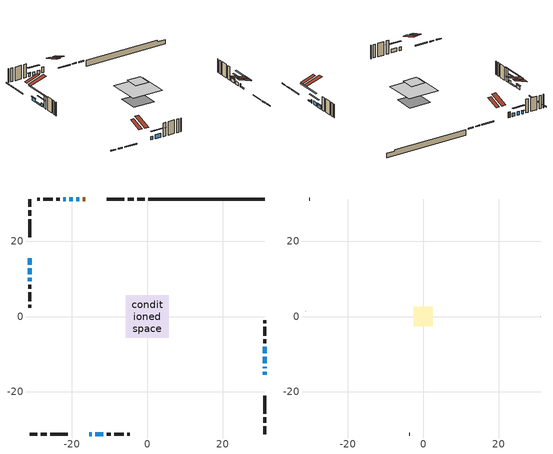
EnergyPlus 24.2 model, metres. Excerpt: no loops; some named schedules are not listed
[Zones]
conditioned space
 floor outside (Floor1 construction): -0.65,-0.65 -0.65,0.65 0.65,0.65 0.65,-0.65 z0.92
 floor adiabatic (AdiabaticFloorConstruction): -5.67,-5.67 -5.67,5.67 5.67,5.67 5.67,-5.67 z3.36
 floor foundation (Slab1 construction): -4.02,-3.7 -4.02,3.7 4.02,3.7 4.02,-3.7 z-1.14
 wall outside (RimJoist1 construction): -0.65,31.17 -2.66,31.17 / -31.17,-31.17 -29.16,-31.17 / -31.17,31.17 -31.17,29.16 / 31.17,-31.17 31.17,-29.16 z0.92:1.22
 wall outside (RimJoist2 construction): -3.59,31.17 -5.14,31.17 / -28.23,-31.17 -26.68,-31.17 / -31.17,28.23 -31.17,26.68 / 31.17,-28.23 31.17,-26.68 z0.92:1.22
 wall outside (RimJoist3 construction): -6.07,31.17 -10.73,31.17 / -25.75,-31.17 -21.09,-31.17 / -31.17,25.75 -31.17,21.09 / 31.17,-25.75 31.17,-21.09 z0.92:1.22
 wall outside (AdiabaticWallConstruction 1): -16.38,31.17 -17.12,31.17 z0.92:2.95
 wall outside (AdiabaticWallConstruction): -15.43,-31.17 -14.7,-31.17 / -31.17,15.43 -31.17,13.7 / 31.17,-13.69 31.17,-13.35 / -18.04,31.17 -18.9,31.17 / 31.17,-12.42 31.17,-10.69 / -19.82,31.17 -20.69,31.17 / -31.17,10.22 -31.17,9.35 / 31.17,-9.77 31.17,-8.04 z0.92:2.14; 31.17,-15.43 31.17,-14.62 / -31.17,12.78 -31.17,11.15 z0.92:1.43; -21.62,31.17 -22.25,31.17 z0.92:1.94; -13.77,-31.17 -11.61,-31.17 z0.92:2.32
 wall outside (Wall1 construction): -23.18,31.17 -24.2,31.17 / -10.68,-31.17 -9.66,-31.17 / -31.17,8.43 -31.17,7.4 / 31.17,-7.11 31.17,-6.09 z0.92:5.8
 wall outside (Wall2 construction): -25.13,31.17 -27.63,31.17 / -8.73,-31.17 -6.24,-31.17 / -31.17,6.47 -31.17,3.98 / 31.17,-5.16 31.17,-2.66 z0.92:5.8
 wall outside (Wall3 construction): -28.56,31.17 -29.23,31.17 / -5.31,-31.17 -4.64,-31.17 / -31.17,3.05 -31.17,2.38 / 31.17,-1.73 31.17,-1.06 z0.92:5.8
 wall foundation (FoundationWall1 construction): 0.28,31.17,-1.14 0.28,31.17,0.92 28.08,31.17,0.92 28.08,31.17,0.38 31.17,31.17,0.38 31.17,31.17,-1.14
 window (WindowConstruction 7): -15.43,-31.17 -14.7,-31.17 z0.92:2.14
 window (WindowConstruction 6): -31.17,15.43 -31.17,13.7 z0.92:2.14
 window (WindowConstruction 9): 31.17,-15.43 31.17,-14.62 z0.92:1.43
 window (WindowConstruction 10): -31.17,12.77 -31.17,11.15 z0.92:1.43
 window (WindowConstruction 11): 31.17,-13.69 31.17,-13.35 z0.92:2.14
 window (WindowConstruction 8): -18.04,31.17 -18.9,31.17 z0.92:2.14
 window (WindowConstruction): 31.17,-12.42 31.17,-10.7 z0.92:2.14
 window (WindowConstruction 1): -19.83,31.17 -20.69,31.17 z0.92:2.14
 window (WindowConstruction 2): -21.62,31.17 -22.25,31.17 z0.92:1.93
 window (WindowConstruction 3): -13.77,-31.17 -11.61,-31.17 z0.92:2.32
 window (WindowConstruction 4): -31.17,10.22 -31.17,9.36 z0.92:2.14
 window (WindowConstruction 5): 31.17,-9.77 31.17,-8.04 z0.92:2.14
 door (Door): -16.38,31.17 -17.11,31.17 z0.92:2.95
 ceiling adiabatic (AdiabaticFloorConstruction): 5.67,-5.67 5.67,5.67 -5.67,5.67 -5.67,-5.67 z3.36
 roof outside (Roof2 construction): -15.46,31.17,5.8 -15.46,25.25,7.77 -13.89,25.25,7.77 -13.89,31.17,5.8; -16.36,-31.17,5.8 -16.36,-25.25,7.77 -17.92,-25.25,7.77 -17.92,-31.17,5.8; -31.17,16.36,5.8 -25.25,16.36,7.77 -25.25,17.92,7.77 -31.17,17.92,5.8; 31.17,-16.36,5.8 25.25,-16.36,7.77 25.25,-17.92,7.77 31.17,-17.92,5.8
attic - vented
 floor to conditioned space (Floor2 construction Reversed): -2.55,-2.55 -2.55,2.55 2.55,2.55 2.55,-2.55 z5.8
 wall outside (Wall4 construction): -30.16,31.17 -30.24,31.17 / -3.71,-31.17 -3.62,-31.17 / -31.17,1.45 -31.17,1.36 / 31.17,-0.13 31.17,-0.05 z0.92:5.8
 roof outside (Roof1 construction): -12.97,31.17,5.8 -12.97,26.21,7.45 -11.66,26.21,7.45 -11.66,31.17,5.8; -18.85,-31.17,5.8 -18.85,-26.21,7.45 -20.16,-26.21,7.45 -20.16,-31.17,5.8; -31.17,18.85,5.8 -26.21,18.85,7.45 -26.21,20.16,7.45 -31.17,20.16,5.8; 31.17,-18.85,5.8 26.21,-18.85,7.45 26.21,-20.16,7.45 31.17,-20.16,5.8
shading: -31.17,13.5 -31.17,15.63 -31.58,15.63 -31.58,13.5 z2.34; 31.17,-10.38 31.17,-19.67 31.58,-19.67 31.58,-10.38 z5.67; -31.17,6.91 -31.17,17.01 -31.58,17.01 -31.58,6.91 z5.67; 31.17,-8.87 31.17,-14.25 31.58,-14.25 31.58,-8.87 z3.97; -22.52,31.17 -18,31.17 -18,31.58 -22.52,31.58 z3.97; -22.45,31.17 -21.42,31.17 -21.42,31.58 -22.45,31.58 z2.14; -9.78,-31.17 -15.6,-31.17 -15.6,-31.58 -9.78,-31.58 z4.14; -31.17,7.53 -31.17,12.05 -31.58,12.05 -31.58,7.53 z3.97; 31.17,-7.84 31.17,-9.97 31.58,-9.97 31.58,-7.84 z2.34
[Building]
Building 1: Terrain=Suburbs
[Site:Location]
Ottawa Intl AP_ON: Latitude {deg}=45.32; Longitude {deg}=-75.67; Time Zone {hr}=-5; Elevation {m}=115; Keep Site Location Information=Yes
[Site:GroundTemperature:Shallow]
1.18808, -1.19398, -1.38475, -0.254337, 4.28362, 8.80044, 12.7163, 15.1969, 15.4076, 13.3901, 9.57408, 5.19582
[Site:WaterMainsTemperature]
Calculation Method=Schedule; Temperature Schedule=mains temperature schedule
[Material] Roughness=Rough; Thermal Absorptance=0.9
Name | Thickness {m} | Conductivity {W/m-K} | Density {kg/m3} | Specific Heat {J/kg-K} | Solar Absorptance | Visible Absorptance
asphalt or fiberglass shingles | 0.00635 | 0.162714 | 1121.4 | 1465.45 | 0.4 | 0.4
ceiling loosefill ins | 0.0846667 | 0.0480833 | 16.02 | 1046.75 | 0.7 | 0.7
ceiling stud and cavity | 0.1397 | 0.100682 | 65.682 | 1177.47 | 0.7 | 0.7
concrete 4.0 in. | 0.1016 | 1.803125 | 2242.8 | 837.4 | 0.7 | 0.7
concrete 8.0 in. | 0.2032 | 1.803125 | 2242.8 | 837.4 | 0.7 | 0.7
door material | 0.04445 | 0.053851 | 512.64 | 1214.23 | 0.7 | 0.7
exterior vertical ins | 0.00497736 | 0.029427 | 32.04 | 1214.23 | 0.7 | 0.7
floor covering | 0.0127 | 0.0433444 | 54.468 | 1339.84 | 0.6 | 0.6
floor rigid ins; wall rigid ins | 0.512978 | 0.029427 | 32.04 | 1214.23 | 0.7 | 0.7
floor stud and cavity | 0.1397 | 0.0842048 | 92.3553 | 1139.71 | 0.7 | 0.7
floor stud and cavity 1 | 0.1397 | 1.75129 | 37.0049 | 1207.88 | 0.7 | 0.7
furniture material conditioned space 1 | 0.1524 | 0.115458 | 640.8 | 1214.23 | 0.6 | 0.6
gypsum board | 0.0127 | 0.160291 | 801 | 837.4 | 0.6 | 0.6
gypsum board 1 | 0.0127 | 0.160291 | 801 | 837.4 | 0.7 | 0.7
osb sheathing 0.5 in. | 0.0127 | 0.115458 | 512.64 | 1214.23 | 0.7 | 0.7
osb sheathing 0.75 in. | 0.01905 | 0.115458 | 512.64 | 1214.23 | 0.7 | 0.7
osb sheathing 2.0 in. | 0.0508 | 0.115458 | 512.64 | 1214.23 | 0.7 | 0.7
rim joist rigid ins; roof rigid ins | 0.051816 | 0.029427 | 32.04 | 1214.23 | 0.7 | 0.7
rim joist stud and cavity | 0.0508 | 0.0510096 | 125.044 | 1163.47 | 0.6 | 0.6
rim joist stud and cavity 1 | 0.0508 | 0.149034 | 125.044 | 1163.47 | 0.6 | 0.6
rim joist stud and cavity 2 | 0.0508 | 0.476231 | 125.044 | 1163.47 | 0.6 | 0.6
roof stud and cavity | 0.2032 | 2.82957 | 78.34581 | 1123.46 | 0.7 | 0.7
slab rigid ins | 0.00176226 | 0.029427 | 32.04 | 1214.23 | 0.7 | 0.7
wall stud and cavity | 0.1397 | 0.108238 | 139.0536 | 1170.24 | 0.7 | 0.7
wall stud and cavity 1 | 0.1397 | 0.128173 | 139.0536 | 1170.24 | 0.7 | 0.7
wall stud and cavity 2 | 0.1397 | 0.13493 | 139.0536 | 1170.24 | 0.7 | 0.7
wall stud and cavity 3 | 0.0889 | 6.1454 | 50.32683 | 1063.81 | 0.6 | 0.6
wall stud and cavity 4 | 0.0889 | 0.380278 | 52.3479 | 1209.89 | 0.7 | 0.7
wall stud and cavity 5 | 0.0889 | 0.391764 | 83.0341 | 1211.67 | 0.7 | 0.7
wood siding | 0.0254 | 0.102417 | 544.68 | 1172.36 | 0.4 | 0.4
wood siding 1 | 0.00254 | 0.102417 | 544.68 | 1172.36 | 0.4 | 0.4
wood siding 2; wood siding 3; wood siding 4 | 0.0254 | 0.102417 | 544.68 | 1172.36 | 0.7 | 0.7
[WindowMaterial:SimpleGlazingSystem]
Name | U-Factor {W/m2-K} | Solar Heat Gain Coefficient
WindowMaterial | 2.94007 | 0.65
WindowMaterial 1 | 2.97073 | 0.62
WindowMaterial 2 | 2.89237 | 0.69
WindowMaterial 3 | 2.906 | 0.68
WindowMaterial 4 | 2.96562 | 0.63
WindowMaterial 5 | 2.96164 | 0.63
WindowMaterial 6 | 3.00026 | 0.58
WindowMaterial 7 | 2.64254 | 0.4
[Construction]
AdiabaticFloorConstruction: floor stud and cavity 1, floor rigid ins, osb sheathing 0.75 in., floor covering
AdiabaticWallConstruction: wood siding 3, wall rigid ins, wall stud and cavity 4, gypsum board
AdiabaticWallConstruction 1: wood siding 4, wall rigid ins, wall stud and cavity 4, gypsum board
Door: door material
Floor1 construction: floor stud and cavity, osb sheathing 0.75 in., floor covering
Floor2 construction Reversed: gypsum board, ceiling stud and cavity, ceiling loosefill ins
FoundationWall1 construction: concrete 8.0 in., gypsum board 1
furniture construction conditioned space 1: furniture material conditioned space 1
PartitionWallConstruction: gypsum board, wall stud and cavity 5, gypsum board
RimJoist1 construction: wood siding 2, osb sheathing 2.0 in., rim joist stud and cavity
RimJoist2 construction: wood siding 2, rim joist rigid ins, osb sheathing 2.0 in., rim joist stud and cavity 1
RimJoist3 construction: wood siding 2, rim joist rigid ins, osb sheathing 2.0 in., rim joist stud and cavity 2
Roof1 construction: asphalt or fiberglass shingles
Roof2 construction: asphalt or fiberglass shingles, roof rigid ins, osb sheathing 0.75 in., roof stud and cavity, gypsum board
Slab1 construction: slab rigid ins, concrete 4.0 in.
Wall1 construction: wood siding, osb sheathing 0.5 in., wall stud and cavity, gypsum board
Wall2 construction: wood siding, osb sheathing 0.5 in., wall stud and cavity 1, gypsum board
Wall3 construction: wood siding, osb sheathing 0.5 in., wall stud and cavity 2, gypsum board
Wall4 construction: wood siding 1, wall stud and cavity 3
WindowConstruction; WindowConstruction 1; WindowConstruction 4: WindowMaterial
WindowConstruction 10; WindowConstruction 9: WindowMaterial 6
WindowConstruction 11: WindowMaterial 7
WindowConstruction 2: WindowMaterial 1
WindowConstruction 3: WindowMaterial 2
WindowConstruction 5; WindowConstruction 6: WindowMaterial 3
WindowConstruction 7: WindowMaterial 4
WindowConstruction 8: WindowMaterial 5
[Zone] Multiplier=1; Part of Total Floor Area=Yes
Name | Volume {m3}
attic - vented | 6.98729
conditioned space | 429.3
[Space]
Name | Zone | Volume {m3}
attic - vented 1 | attic - vented | 6.98729
conditioned space 1 | conditioned space | 429.3
[ZoneInfiltration:EffectiveLeakageArea]
infil attic - vented 1: Zone or Space=attic - vented 1; Schedule=Always On Discrete; Effective Air Leakage Area {cm2}=1094.74; Stack Coefficient=0.000454244; Wind Coefficient=1.44001e-05
[ZoneMixing]
whole house fan mix: Zone or Space=attic - vented; Schedule=Always On Continuous; Design Flow Rate Calculation Method=Flow/Zone; Design Flow Rate {m3/s}=0; Source Zone or Space=conditioned space
[SurfaceProperty:ExposedFoundationPerimeter]
Slab1: Exposed Perimeter Calculation Method=TotalExposedPerimeter; Total Exposed Perimeter {m}=30.888
[InternalMass] Zone or ZoneList=conditioned space; Space or SpaceList=conditioned space 1
Name | Construction | Surface Area {m2}
furniture mass conditioned space 1 | furniture construction conditioned space 1 | 75.8801
partition wall mass | PartitionWallConstruction | 189.7
[Lights]
interior lighting: Zone or ZoneList or Space or SpaceList=conditioned space 1; Schedule=interior lighting schedule; Design Level Calculation Method=LightingLevel; Lighting Level {W}=343.2; Return Air Fraction=0; Fraction Radiant=0.6; Fraction Visible=0.2; Fraction Replaceable=1
[People]
occupants: Zone or ZoneList or Space or SpaceList=conditioned space 1; Number of People Schedule=occupants schedule; Number of People Calculation Method=People; Number of People=3; Fraction Radiant=0.314171; Sensible Heat Fraction=0.56303; Activity Level Schedule=occupants activity schedule; Carbon Dioxide Generation Rate {m3/s-W}=0; Enable ASHRAE 55 Comfort Warnings=No; Mean Radiant Temperature Calculation Type=EnclosureAveraged
[ElectricEquipment] Zone or ZoneList or Space or SpaceList=conditioned space 1; Design Level Calculation Method=EquipmentLevel
Name | Schedule | Design Level {W} | Fraction Latent | Fraction Radiant | Fraction Lost
clothes dryer | clothes dryer schedule | 140.772 | 0.015 | 0.081 | 0.85
clothes washer | clothes washer schedule | 32.1985 | 0.03 | 0.162 | 0.7
cooking range | cooking range schedule | 215.147 | 0.08 | 0.432 | 0.2
dishwasher | dishwasher schedule | 66.8632 | 0.3 | 0.18 | 0.4
fridge | fridge schedule | 72.9452 | 0 | 0.6 | 0
mech vent house fan | mech vent house fan schedule | 0 | 0 | 0 | 1
mech vent house fan cfis | mech vent house fan cfis schedule | 0 | 0 | 0 | 0
misc plug loads | misc plug loads schedule | 494.7 | 0.045 | 0.513 | 0.1
whole house fan | Always On Discrete | 0 | 0 | 0 | 1
[OtherEquipment] Zone or ZoneList or Space or SpaceList=conditioned space 1; Design Level Calculation Method=EquipmentLevel
Name | Fuel Type | Schedule | Design Level {W} | Fraction Latent | Fraction Radiant | Fraction Lost
clothes dryer 1 | Electricity | clothes dryer schedule | 0 | 0.015 | 0.081 | 0.85
cooking range 1 | Electricity | cooking range schedule | 0 | 0.08 | 0.432 | 0.2
general water use latent | None | general water use schedule | 62.594 | 1 | 0 | 0
general water use sensible | None | general water use schedule | -61.6891 | 0 | 0.6 | 0
mech vent house fan latent load | None | Always On Discrete | 0 | 1 | 0 | 0
mech vent house fan sensible load | None | Always On Discrete | 0 | 0 | 0 | 0
water heater energy adjustment1 | NaturalGas | Always On Discrete | 0.01 | 0 | 0 | 1
[ZoneInfiltration:DesignFlowRate] Zone or ZoneList or Space or SpaceList=conditioned space 1; Schedule=Always On Discrete; Design Flow Rate Calculation Method=Flow/Zone; Design Flow Rate {m3/s}=0
infil flow; natural vent flow; whole house fan flow
[AvailabilityManager:Scheduled]
central ac and furnace airloop Availability Manager: Schedule=Always On Discrete
[Foundation:Kiva]
Foundation Kiva 1: Initial Indoor Air Temperature {C}=18; Wall Height Above Grade {m}=0.919978; Wall Depth Below Slab {m}=0.2032; Custom Block Material Name 1=exterior vertical ins; Custom Block Depth 1 {m}=2.05999; Custom Block X Position 1 {m}=0.2159; Custom Block Z Position 1 {m}=0
[Foundation:Kiva:Settings]
Soil Conductivity {W/m-K}=0.849921; Soil Density {kg/m3}=1842.3; Soil Specific Heat {J/kg-K}=418.7; Ground Solar Absorptivity=0.9; Ground Thermal Absorptivity=0.9; Ground Surface Roughness {m}=0.03; Far-Field Width {m}=40; Deep-Ground Boundary Condition=ZeroFlux; Deep-Ground Depth {m}=40; Minimum Cell Dimension {m}=0.2; Maximum Cell Growth Coefficient=3; Simulation Timestep=Timestep
[Exterior:Lights]
exterior lighting: Schedule=exterior lighting schedule; Design Level {W}=75.6
[EnergyManagementSystem:GlobalVariable]
central_ac_and_furnace_airloop_Fan_RTF
infil_program_Qfan
infil_program_Qinf
natural_vent_program_Qnv
natural_vent_program_Qwhf
[EnergyManagementSystem:Sensor]
Name | Output:Variable or Output:Meter Index Key | Output:Variable or Output:Meter
airflow_gain | infil flow | Infiltration Sensible Heat Gain Energy
airflow_gain_1 | natural vent flow | Infiltration Sensible Heat Gain Energy
airflow_gain_2 | whole house fan flow | Infiltration Sensible Heat Gain Energy
airflow_loss | infil flow | Infiltration Sensible Heat Loss Energy
airflow_loss_1 | natural vent flow | Infiltration Sensible Heat Loss Energy
airflow_loss_2 | whole house fan flow | Infiltration Sensible Heat Loss Energy
clg_load_cond |  | Cooling:EnergyTransfer:Zone:CONDITIONED SPACE
clg_sp_s; clg_sp_s_1 | cooling setpoint | Schedule Value
clothes_dryer_exhaust_0_sch_s | clothes dryer exhaust 0 schedule | Schedule Value
cool_season | cooling season schedule | Schedule Value
htg_load_cond |  | Heating:EnergyTransfer:Zone:CONDITIONED SPACE
htg_sp_s; htg_sp_s_1 | heating setpoint | Schedule Value
ig_ee_conv | clothes dryer | Electric Equipment Convective Heating Energy
ig_ee_conv_2 | cooking range | Electric Equipment Convective Heating Energy
ig_ee_conv_4 | fridge | Electric Equipment Convective Heating Energy
ig_ee_conv_5 | misc plug loads | Electric Equipment Convective Heating Energy
ig_ee_conv_6 | whole house fan | Electric Equipment Convective Heating Energy
ig_ee_rad | clothes dryer | Electric Equipment Radiant Heating Energy
ig_ee_rad_2 | cooking range | Electric Equipment Radiant Heating Energy
ig_ee_rad_4 | fridge | Electric Equipment Radiant Heating Energy
ig_ee_rad_5 | misc plug loads | Electric Equipment Radiant Heating Energy
ig_ee_rad_6 | whole house fan | Electric Equipment Radiant Heating Energy
ig_lgt_conv | interior lighting | Lights Convective Heating Energy
ig_lgt_rad | interior lighting | Lights Radiant Heating Energy
ig_lgt_vis | interior lighting | Lights Visible Radiation Heating Energy
ig_oe_conv | clothes dryer 1 | Other Equipment Convective Heating Energy
ig_oe_conv_1 | cooking range 1 | Other Equipment Convective Heating Energy
ig_oe_conv_2 | general water use latent | Other Equipment Convective Heating Energy
ig_oe_conv_3 | general water use sensible | Other Equipment Convective Heating Energy
ig_oe_conv_4 | water heater energy adjustment1 | Other Equipment Convective Heating Energy
ig_oe_rad | clothes dryer 1 | Other Equipment Radiant Heating Energy
ig_oe_rad_1 | cooking range 1 | Other Equipment Radiant Heating Energy
ig_oe_rad_2 | general water use latent | Other Equipment Radiant Heating Energy
ig_oe_rad_3 | general water use sensible | Other Equipment Radiant Heating Energy
ig_oe_rad_4 | water heater energy adjustment1 | Other Equipment Radiant Heating Energy
ig_ppl_conv | occupants | People Convective Heating Energy
ig_ppl_rad | occupants | People Radiant Heating Energy
im_conv | furniture mass conditioned space 1 | Surface Inside Face Convection Heat Gain Energy
im_conv_1 | partition wall mass | Surface Inside Face Convection Heat Gain Energy
im_ig | furniture mass conditioned space 1 | Surface Inside Face Internal Gains Radiation Heat Gain Energy
im_ig_1 | partition wall mass | Surface Inside Face Internal Gains Radiation Heat Gain Energy
im_lgt | furniture mass conditioned space 1 | Surface Inside Face Lights Radiation Heat Gain Energy
im_lgt_1 | partition wall mass | Surface Inside Face Lights Radiation Heat Gain Energy
im_sol | furniture mass conditioned space 1 | Surface Inside Face Solar Radiation Heat Gain Energy
im_sol_1 | partition wall mass | Surface Inside Face Solar Radiation Heat Gain Energy
im_surf | furniture mass conditioned space 1 | Surface Inside Face Net Surface Thermal Radiation Heat Gain Energy
im_surf_1 | partition wall mass | Surface Inside Face Net Surface Thermal Radiation Heat Gain Energy
mv_conv | mech vent house fan | Electric Equipment Convective Heating Energy
mv_conv_1 | mech vent house fan cfis | Electric Equipment Convective Heating Energy
mv_conv_2 | mech vent house fan latent load | Other Equipment Convective Heating Energy
mv_conv_3 | mech vent house fan sensible load | Other Equipment Convective Heating Energy
mv_rad | mech vent house fan | Electric Equipment Radiant Heating Energy
mv_rad_1 | mech vent house fan cfis | Electric Equipment Radiant Heating Energy
mv_rad_2 | mech vent house fan latent load | Other Equipment Radiant Heating Energy
mv_rad_3 | mech vent house fan sensible load | Other Equipment Radiant Heating Energy
natural_vent_s | natural vent schedule | Schedule Value
out_pb_s |  | Site Outdoor Air Barometric Pressure
out_wt_s |  | Site Outdoor Air Humidity Ratio
site_vw_s |  | Site Wind Speed
ss_back_out | Window1 | Surface Window Shortwave from Zone Back Out Window Heat Transfer Rate
ss_back_out_1 | Window10 | Surface Window Shortwave from Zone Back Out Window Heat Transfer Rate
ss_back_out_10 | Window8 | Surface Window Shortwave from Zone Back Out Window Heat Transfer Rate
ss_back_out_11 | Window9 | Surface Window Shortwave from Zone Back Out Window Heat Transfer Rate
ss_back_out_2 | Window11 | Surface Window Shortwave from Zone Back Out Window Heat Transfer Rate
ss_back_out_3 | Window12 | Surface Window Shortwave from Zone Back Out Window Heat Transfer Rate
ss_back_out_4 | Window14 | Surface Window Shortwave from Zone Back Out Window Heat Transfer Rate
ss_back_out_5 | Window2 | Surface Window Shortwave from Zone Back Out Window Heat Transfer Rate
ss_back_out_6 | Window3 | Surface Window Shortwave from Zone Back Out Window Heat Transfer Rate
ss_back_out_7 | Window5 | Surface Window Shortwave from Zone Back Out Window Heat Transfer Rate
ss_back_out_8 | Window6 | Surface Window Shortwave from Zone Back Out Window Heat Transfer Rate
ss_back_out_9 | Window7 | Surface Window Shortwave from Zone Back Out Window Heat Transfer Rate
ss_conv | Door1 | Surface Inside Face Convection Heat Gain Energy
ss_conv_1 | Window1 | Surface Inside Face Convection Heat Gain Energy
ss_conv_10 | Window7 | Surface Inside Face Convection Heat Gain Energy
ss_conv_11 | Window8 | Surface Inside Face Convection Heat Gain Energy
ss_conv_12 | Window9 | Surface Inside Face Convection Heat Gain Energy
ss_conv_2 | Window10 | Surface Inside Face Convection Heat Gain Energy
ss_conv_3 | Window11 | Surface Inside Face Convection Heat Gain Energy
ss_conv_4 | Window12 | Surface Inside Face Convection Heat Gain Energy
ss_conv_5 | Window14 | Surface Inside Face Convection Heat Gain Energy
ss_conv_6 | Window2 | Surface Inside Face Convection Heat Gain Energy
ss_conv_7 | Window3 | Surface Inside Face Convection Heat Gain Energy
ss_conv_8 | Window5 | Surface Inside Face Convection Heat Gain Energy
ss_conv_9 | Window6 | Surface Inside Face Convection Heat Gain Energy
ss_ig | Door1 | Surface Inside Face Internal Gains Radiation Heat Gain Energy
ss_ig_1 | Window1 | Surface Inside Face Internal Gains Radiation Heat Gain Energy
ss_ig_10 | Window7 | Surface Inside Face Internal Gains Radiation Heat Gain Energy
ss_ig_11 | Window8 | Surface Inside Face Internal Gains Radiation Heat Gain Energy
ss_ig_12 | Window9 | Surface Inside Face Internal Gains Radiation Heat Gain Energy
ss_ig_2 | Window10 | Surface Inside Face Internal Gains Radiation Heat Gain Energy
ss_ig_3 | Window11 | Surface Inside Face Internal Gains Radiation Heat Gain Energy
ss_ig_4 | Window12 | Surface Inside Face Internal Gains Radiation Heat Gain Energy
ss_ig_5 | Window14 | Surface Inside Face Internal Gains Radiation Heat Gain Energy
ss_ig_6 | Window2 | Surface Inside Face Internal Gains Radiation Heat Gain Energy
ss_ig_7 | Window3 | Surface Inside Face Internal Gains Radiation Heat Gain Energy
ss_ig_8 | Window5 | Surface Inside Face Internal Gains Radiation Heat Gain Energy
ss_ig_9 | Window6 | Surface Inside Face Internal Gains Radiation Heat Gain Energy
ss_lgt | Door1 | Surface Inside Face Lights Radiation Heat Gain Energy
ss_sol | Door1 | Surface Inside Face Solar Radiation Heat Gain Energy
ss_surf | Door1 | Surface Inside Face Net Surface Thermal Radiation Heat Gain Energy
ss_surf_1 | Window1 | Surface Inside Face Net Surface Thermal Radiation Heat Gain Energy
ss_surf_10 | Window7 | Surface Inside Face Net Surface Thermal Radiation Heat Gain Energy
ss_surf_11 | Window8 | Surface Inside Face Net Surface Thermal Radiation Heat Gain Energy
ss_surf_12 | Window9 | Surface Inside Face Net Surface Thermal Radiation Heat Gain Energy
ss_surf_2 | Window10 | Surface Inside Face Net Surface Thermal Radiation Heat Gain Energy
ss_surf_3 | Window11 | Surface Inside Face Net Surface Thermal Radiation Heat Gain Energy
ss_surf_4 | Window12 | Surface Inside Face Net Surface Thermal Radiation Heat Gain Energy
ss_surf_5 | Window14 | Surface Inside Face Net Surface Thermal Radiation Heat Gain Energy
ss_surf_6 | Window2 | Surface Inside Face Net Surface Thermal Radiation Heat Gain Energy
ss_surf_7 | Window3 | Surface Inside Face Net Surface Thermal Radiation Heat Gain Energy
ss_surf_8 | Window5 | Surface Inside Face Net Surface Thermal Radiation Heat Gain Energy
ss_surf_9 | Window6 | Surface Inside Face Net Surface Thermal Radiation Heat Gain Energy
ss_trans_in | Window1 | Surface Window Transmitted Solar Radiation Rate
ss_trans_in_1 | Window10 | Surface Window Transmitted Solar Radiation Rate
ss_trans_in_10 | Window8 | Surface Window Transmitted Solar Radiation Rate
ss_trans_in_11 | Window9 | Surface Window Transmitted Solar Radiation Rate
ss_trans_in_2 | Window11 | Surface Window Transmitted Solar Radiation Rate
ss_trans_in_3 | Window12 | Surface Window Transmitted Solar Radiation Rate
ss_trans_in_4 | Window14 | Surface Window Transmitted Solar Radiation Rate
ss_trans_in_5 | Window2 | Surface Window Transmitted Solar Radiation Rate
ss_trans_in_6 | Window3 | Surface Window Transmitted Solar Radiation Rate
ss_trans_in_7 | Window5 | Surface Window Transmitted Solar Radiation Rate
ss_trans_in_8 | Window6 | Surface Window Transmitted Solar Radiation Rate
ss_trans_in_9 | Window7 | Surface Window Transmitted Solar Radiation Rate
ss_trans_out | Window1 | Surface Inside Face Initial Transmitted Diffuse Transmitted Out Window Solar Radiation Rate
ss_trans_out_1 | Window10 | Surface Inside Face Initial Transmitted Diffuse Transmitted Out Window Solar Radiation Rate
ss_trans_out_10 | Window8 | Surface Inside Face Initial Transmitted Diffuse Transmitted Out Window Solar Radiation Rate
ss_trans_out_11 | Window9 | Surface Inside Face Initial Transmitted Diffuse Transmitted Out Window Solar Radiation Rate
ss_trans_out_2 | Window11 | Surface Inside Face Initial Transmitted Diffuse Transmitted Out Window Solar Radiation Rate
ss_trans_out_3 | Window12 | Surface Inside Face Initial Transmitted Diffuse Transmitted Out Window Solar Radiation Rate
ss_trans_out_4 | Window14 | Surface Inside Face Initial Transmitted Diffuse Transmitted Out Window Solar Radiation Rate
ss_trans_out_5 | Window2 | Surface Inside Face Initial Transmitted Diffuse Transmitted Out Window Solar Radiation Rate
ss_trans_out_6 | Window3 | Surface Inside Face Initial Transmitted Diffuse Transmitted Out Window Solar Radiation Rate
ss_trans_out_7 | Window5 | Surface Inside Face Initial Transmitted Diffuse Transmitted Out Window Solar Radiation Rate
